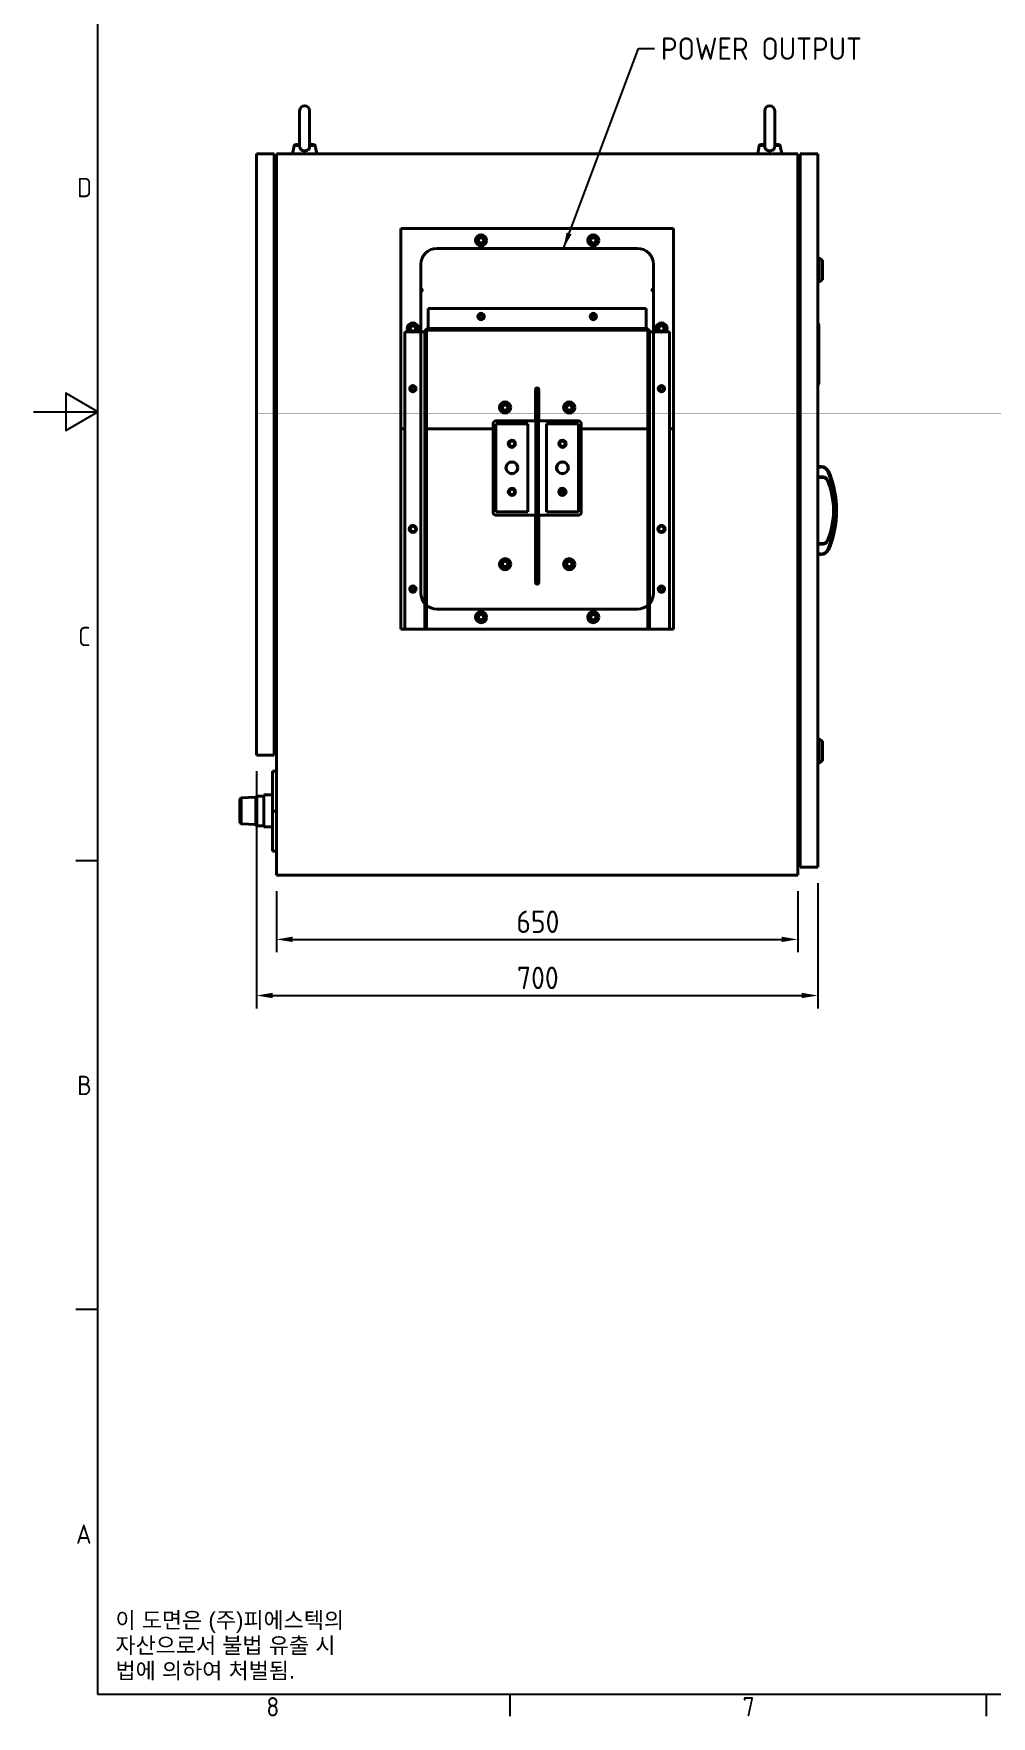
# Model space of a CAD drawing. Header units: inches. Extents: x 6934 to 18973, y 4254 to 7629.
# Drawn here: x 6934 to 8129, y 4321 to 6421 of the extents above; entities that cross this region are included whole.
import ezdxf

# ---------------------------------------------------------------- set-up
doc = ezdxf.new("R2010")
doc.units = ezdxf.units.IN
doc.header["$MEASUREMENT"] = 0
for name, color, linetype, lineweight, true_color in [('POWER SUPPLY CASE OUTLINE$0$가시적인 것(ISO)', 3, 'Continuous', 40, 0x00ff00), ('POWER SUPPLY CASE OUTLINE$0$가시적인 좁은 것(ISO)', 3, 'Continuous', 35, 0x00ff00), ('POWER SUPPLY CASE OUTLINE$0$기호(ISO)', 5, 'Continuous', 25, 0x0000ff), ('POWER SUPPLY CASE OUTLINE$0$치수(ISO)', 2, 'Continuous', 25, 0xffff00)]:
    doc.layers.add(name, color=color, linetype=linetype, lineweight=lineweight, true_color=true_color)
doc.layers.add('POWER SUPPLY CASE OUTLINE$0$경계(ISO)', color=7, linetype='Continuous', lineweight=25)
doc.styles.add('POWER SUPPLY CASE OUTLINE$0$문자 텍스트_PSTEK_POSCO', font='isocp.shx')
doc.styles.add('POWER SUPPLY CASE OUTLINE$0$치수 텍스트_PSTEK_POSCO', font='isocp.shx')
doc.dimstyles.new('POWER SUPPLY CASE OUTLINE$0$치수_PSTEK_POSCO', dxfattribs={"dimscale": 8, "dimtxt": 3.5, "dimasz": 2.5, "dimexe": 2, "dimexo": 2.5, "dimgap": 1, "dimtad": 1, "dimrnd": 1e-08, "dimdsep": 46, "dimtxsty": 'POWER SUPPLY CASE OUTLINE$0$치수 텍스트_PSTEK_POSCO', "dimcen": 0.09, "dimdle": 10, "dimclrd": 7, "dimclre": 7, "dimclrt": 2, "dimadec": 1, "dimazin": 2, "dimtfac": 1, "dimtmove": 0, "dimatfit": 3, "dimfxl": 0, "dimtolj": 1, "dimlwd": -1, "dimlwe": -1, "dimarcsym": 0})
doc.dimstyles.new('POWER SUPPLY CASE OUTLINE$0$치수_PSTEK_POSCO$7', dxfattribs={"dimscale": 8, "dimtxt": 3.5, "dimasz": 2.5, "dimexe": 2, "dimexo": 2.5, "dimgap": 1, "dimtad": 1, "dimrnd": 1e-08, "dimdsep": 46, "dimtxsty": 'POWER SUPPLY CASE OUTLINE$0$치수 텍스트_PSTEK_POSCO', "dimcen": 0.09, "dimdle": 10, "dimclrd": 7, "dimclre": 7, "dimclrt": 2, "dimadec": 1, "dimazin": 2, "dimtfac": 1, "dimtmove": 0, "dimatfit": 3, "dimfxl": 0, "dimtolj": 1, "dimlwd": -1, "dimlwe": -1, "dimarcsym": 0})

# ---------------------------------------------------------------- blocks, each defined once
blk = doc.blocks.new('POWER SUPPLY CASE OUTLINE$0$경계 Default Border')
at = {"layer": 'POWER SUPPLY CASE OUTLINE$0$경계(ISO)'}
for p, q in [((10, 140), (6.6, 140)), ((10, 70), (6.6, 70)), ((74.25, 10), (74.25, 6.6)), ((148.5, 10), (148.5, 6.6))]:
    blk.add_line(p, q, dxfattribs=at)
at = {"layer": 'POWER SUPPLY CASE OUTLINE$0$경계(ISO)', "flags": 128}
for points in [[(10, 10), (10, 410), (584, 410), (584, 10), (10, 10)], [(0, 210), (10, 210), (5, 212.89), (5, 207.11), (10, 210)]]:
    blk.add_lwpolyline(points, dxfattribs=at)
at = {"layer": 'POWER SUPPLY CASE OUTLINE$0$경계(ISO)', "color": 2, "true_color": 0xffff00, "char_height": 3, "attachment_point": 7, "style": 'POWER SUPPLY CASE OUTLINE$0$문자 텍스트_PSTEK_POSCO'}
for s, insert in [('D', (6.77, 243.47)), ('C', (6.93, 173.47)), ('B', (6.77, 103.47)), ('A', (6.6, 33.49)), ('8', (36.27, 6.57)), ('7', (110.52, 6.59))]:
    blk.add_mtext(s, dxfattribs=dict(at, insert=insert))
blk = doc.blocks.new('*D83')
at = {"layer": 'POWER SUPPLY CASE OUTLINE$0$치수(ISO)', "color": 7, "transparency": 16777216}
for p, q in [((7237.3, 5350.7), (7237.3, 5274.7)), ((7887.3, 5350.7), (7887.3, 5274.7)), ((7257.3, 5290.7), (7867.3, 5290.7))]:
    blk.add_line(p, q, dxfattribs=at)
for points in [[(7257.3, 5294.1), (7257.3, 5287.4), (7237.3, 5290.7)], [(7867.3, 5294.1), (7867.3, 5287.4), (7887.3, 5290.7)]]:
    blk.add_solid(points, dxfattribs=at)
at = {"layer": 'POWER SUPPLY CASE OUTLINE$0$치수(ISO)', "color": 2, "transparency": 16777216, "insert": (7536.3, 5312.7), "char_height": 28, "attachment_point": 4, "style": 'POWER SUPPLY CASE OUTLINE$0$치수 텍스트_PSTEK_POSCO'}
blk.add_mtext('\\A1;650', dxfattribs=at)
blk = doc.blocks.new('*D96')
at = {"layer": 'POWER SUPPLY CASE OUTLINE$0$치수(ISO)', "color": 7, "transparency": 16777216}
for p, q in [((7212.3, 5500.7), (7212.3, 5204.7)), ((7912.3, 5360.7), (7912.3, 5204.7)), ((7232.3, 5220.7), (7892.3, 5220.7))]:
    blk.add_line(p, q, dxfattribs=at)
for points in [[(7232.3, 5224.1), (7232.3, 5217.4), (7212.3, 5220.7)], [(7892.3, 5224.1), (7892.3, 5217.4), (7912.3, 5220.7)]]:
    blk.add_solid(points, dxfattribs=at)
at = {"layer": 'POWER SUPPLY CASE OUTLINE$0$치수(ISO)', "color": 2, "transparency": 16777216, "insert": (7537.1, 5242.7), "char_height": 28, "attachment_point": 4, "style": 'POWER SUPPLY CASE OUTLINE$0$치수 텍스트_PSTEK_POSCO'}
blk.add_mtext('\\A1;700', dxfattribs=at)

msp = doc.modelspace()

# ---------------------------------------------------------------- linework, layer by layer
at = {"layer": 'POWER SUPPLY CASE OUTLINE$0$가시적인 것(ISO)'}
for p, q in [((7266.089, 6324.494), (7266.089, 6280.128)), ((7278.589, 6280.128), (7278.589, 6324.494)), ((7846.089, 6324.494), (7846.089, 6280.128)), ((7858.589, 6280.128), (7858.589, 6324.494)), ((7259.093, 6280.693), (7257.339, 6270.744)), ((7285.585, 6280.693), (7287.339, 6270.744)), ((7839.093, 6280.693), (7837.339, 6270.744)), ((7865.585, 6280.693), (7867.339, 6270.744)), ((7212.339, 5520.744), (7212.339, 6270.744)), ((7234.339, 6270.744), (7212.339, 6270.744)), ((7234.339, 6270.744), (7234.339, 5520.744)), ((7237.339, 6270.744), (7887.339, 6270.744)), ((7237.339, 5370.744), (7237.339, 6270.744)), ((7887.339, 5370.744), (7887.339, 6270.744)), ((7890.339, 5380.744), (7890.339, 6270.744)), ((7890.339, 6270.744), (7912.339, 6270.744)), ((7912.339, 6270.744), (7912.339, 5380.744)), ((7237.339, 6244.744), (7234.339, 6244.744)), ((7237.339, 6236.744), (7234.339, 6236.744)), ((7237.339, 6223.044), (7234.339, 6223.044)), ((7887.339, 6223.044), (7890.339, 6223.044)), ((7732.339, 6177.744), (7392.339, 6177.744)), ((7392.339, 6177.744), (7392.339, 5677.744)), ((7732.339, 5677.744), (7732.339, 6177.744)), ((7212.339, 6171.087), (7212.239, 6171.087)), ((7212.239, 6153.501), (7212.239, 6171.087)), ((7437.339, 6152.744), (7687.339, 6152.744)), ((7417.339, 5722.744), (7417.339, 6132.744)), ((7707.339, 6132.744), (7707.339, 5722.744)), ((7912.339, 6140.744), (7913.839, 6140.744)), ((7913.839, 6110.744), (7913.839, 6140.744)), ((7918.239, 6137.994), (7913.839, 6140.744)), ((7918.239, 6137.994), (7918.239, 6113.494)), ((7212.339, 6126.84), (7212.239, 6126.84)), ((7212.339, 6121.451), (7212.239, 6121.451)), ((7212.239, 6120.941), (7212.239, 6121.451)), ((7212.339, 6120.941), (7212.239, 6120.941)), ((7912.339, 6110.744), (7913.839, 6110.744)), ((7918.239, 6113.494), (7913.839, 6110.744)), ((7212.339, 6076.581), (7212.239, 6076.581)), ((7212.339, 6073.858), (7212.239, 6073.858)), ((7212.339, 6067.108), (7212.239, 6067.108)), ((7212.239, 6039.993), (7212.239, 6067.108)), ((7698.339, 6077.744), (7426.339, 6077.744)), ((7426.339, 6077.744), (7426.339, 6052.744)), ((7698.339, 6077.744), (7698.339, 6052.744)), ((7397.339, 6048.744), (7422.339, 6048.744)), ((7397.339, 6048.744), (7397.339, 5677.744)), ((7422.339, 6048.744), (7422.339, 5677.744)), ((7424.339, 5677.744), (7424.339, 6048.744)), ((7698.339, 6052.744), (7426.339, 6052.744)), ((7426.339, 6050.744), (7698.339, 6050.744)), ((7700.339, 5677.744), (7700.339, 6048.744)), ((7727.339, 6048.744), (7702.339, 6048.744)), ((7702.339, 5677.744), (7702.339, 6048.744)), ((7727.339, 5677.744), (7727.339, 6048.744)), ((7912.939, 6058.244), (7912.339, 6058.244)), ((7913.439, 6057.744), (7913.439, 5983.744)), ((7212.339, 6039.993), (7212.239, 6039.993)), ((7212.339, 6028.477), (7212.239, 6028.477)), ((7212.239, 5977.651), (7212.239, 6028.477)), ((7212.339, 6019.174), (7212.239, 6019.174)), ((7212.339, 5986.954), (7212.239, 5986.954)), ((7912.939, 5983.244), (7912.339, 5983.244)), ((7212.339, 5977.651), (7212.239, 5977.651)), ((7560.339, 5937.744), (7560.339, 5976.744)), ((7560.839, 5966.044), (7560.339, 5966.044)), ((7560.819, 5978.044), (7561.339, 5978.044)), ((7560.839, 5740.044), (7560.839, 5966.044)), ((7561.339, 5963.044), (7560.839, 5963.044)), ((7561.339, 5734.012), (7561.339, 5978.476)), ((7563.339, 5977.044), (7561.339, 5977.044)), ((7563.339, 5978.476), (7563.339, 5734.012)), ((7563.339, 5978.044), (7563.859, 5978.044)), ((7563.839, 5963.044), (7563.339, 5963.044)), ((7564.339, 5966.044), (7563.839, 5966.044)), ((7563.839, 5966.044), (7563.839, 5740.044)), ((7564.339, 5976.744), (7564.339, 5937.744)), ((7212.339, 5959.952), (7212.239, 5959.952)), ((7212.339, 5945.487), (7212.239, 5945.487)), ((7212.239, 5925.803), (7212.239, 5945.487)), ((7212.339, 5938.226), (7212.239, 5938.226)), ((7212.339, 5925.803), (7212.239, 5925.803)), ((7392.339, 5927.744), (7397.339, 5927.744)), ((7424.339, 5927.744), (7507.339, 5927.744)), ((7507.339, 5823.744), (7507.339, 5933.744)), ((7550.839, 5934.044), (7510.839, 5934.044)), ((7510.839, 5934.044), (7510.839, 5824.044)), ((7511.339, 5937.744), (7560.339, 5937.744)), ((7550.839, 5824.044), (7550.839, 5934.044)), ((7563.339, 5927.044), (7563.839, 5927.044)), ((7564.339, 5937.744), (7613.339, 5937.744)), ((7613.839, 5934.044), (7573.839, 5934.044)), ((7573.839, 5934.044), (7573.839, 5824.044)), ((7613.839, 5824.044), (7613.839, 5934.044)), ((7617.339, 5933.744), (7617.339, 5823.744)), ((7700.339, 5927.744), (7617.339, 5927.744)), ((7727.339, 5927.744), (7732.339, 5927.744)), ((7212.339, 5912.189), (7212.239, 5912.189)), ((7212.239, 5911.508), (7212.239, 5912.189)), ((7212.339, 5911.508), (7212.239, 5911.508)), ((7212.339, 5909.296), (7212.239, 5909.296)), ((7212.239, 5870.892), (7212.239, 5909.296)), ((7507.339, 5894.044), (7510.839, 5894.044)), ((7560.839, 5881.044), (7561.339, 5881.044)), ((7613.839, 5894.044), (7617.339, 5894.044)), ((7916.402, 5880.744), (7912.339, 5880.744)), ((7212.339, 5870.892), (7212.239, 5870.892)), ((7212.339, 5870.495), (7212.239, 5870.495)), ((7510.839, 5864.044), (7507.339, 5864.044)), ((7617.339, 5864.044), (7613.839, 5864.044)), ((7912.339, 5866.744), (7918.832, 5866.744)), ((7597.125, 5848.544), (7590.553, 5848.544)), ((7591.649, 5851.544), (7596.029, 5851.544)), ((7510.839, 5824.044), (7550.839, 5824.044)), ((7560.339, 5819.744), (7511.339, 5819.744)), ((7560.339, 5735.744), (7560.339, 5819.744)), ((7561.339, 5833.044), (7560.839, 5833.044)), ((7564.339, 5819.744), (7564.339, 5735.744)), ((7613.339, 5819.744), (7564.339, 5819.744)), ((7573.839, 5824.044), (7613.839, 5824.044)), ((7563.839, 5787.044), (7563.339, 5787.044)), ((7918.832, 5784.744), (7912.339, 5784.744)), ((7912.339, 5770.744), (7916.402, 5770.744)), ((7560.339, 5746.044), (7560.839, 5746.044)), ((7564.339, 5736.044), (7560.339, 5736.044)), ((7560.839, 5751.044), (7561.339, 5751.044)), ((7563.339, 5751.044), (7563.839, 5751.044)), ((7563.839, 5746.044), (7564.339, 5746.044)), ((7687.339, 5702.744), (7437.339, 5702.744)), ((7392.339, 5677.744), (7732.339, 5677.744)), ((7237.339, 5568.444), (7234.339, 5568.444)), ((7237.339, 5554.744), (7234.339, 5554.744)), ((7237.339, 5546.744), (7234.339, 5546.744)), ((7234.339, 5520.744), (7212.339, 5520.744)), ((7912.339, 5540.744), (7913.839, 5540.744)), ((7913.839, 5510.744), (7913.839, 5540.744)), ((7918.239, 5537.994), (7913.839, 5540.744)), ((7918.239, 5537.994), (7918.239, 5513.494)), ((7232.339, 5500.744), (7237.339, 5500.744)), ((7232.339, 5400.744), (7232.339, 5500.744)), ((7912.339, 5510.744), (7913.839, 5510.744)), ((7918.239, 5513.494), (7913.839, 5510.744)), ((7191.589, 5465.844), (7193.139, 5467.394)), ((7191.589, 5436.244), (7191.589, 5465.844)), ((7193.139, 5467.394), (7211.589, 5467.944)), ((7193.139, 5434.694), (7193.139, 5467.394)), ((7211.589, 5468.544), (7212.589, 5469.544)), ((7211.589, 5433.544), (7211.589, 5468.544)), ((7212.589, 5469.544), (7212.589, 5432.544)), ((7221.589, 5469.544), (7212.589, 5469.544)), ((7221.589, 5471.044), (7232.339, 5471.044)), ((7221.589, 5471.044), (7221.589, 5431.044)), ((7237.339, 5450.744), (7232.339, 5450.744)), ((7191.589, 5436.244), (7193.139, 5434.694)), ((7193.139, 5434.694), (7211.589, 5434.144)), ((7211.589, 5433.544), (7212.589, 5432.544)), ((7221.589, 5432.544), (7212.589, 5432.544)), ((7221.589, 5431.044), (7232.339, 5431.044)), ((7887.339, 5428.444), (7890.339, 5428.444)), ((7237.339, 5400.744), (7232.339, 5400.744)), ((7890.339, 5380.744), (7912.339, 5380.744)), ((7237.339, 5370.744), (7887.339, 5370.744))]:
    msp.add_line(p, q, dxfattribs=at)
for centre, radius in [((7492.339, 6162.744), 7), ((7492.339, 6162.744), 4.5), ((7492.339, 6162.744), 3.324), ((7632.339, 6162.744), 7), ((7632.339, 6162.744), 4.5), ((7632.339, 6162.744), 3.324), ((7492.339, 6067.744), 4), ((7492.339, 6067.744), 2.458), ((7632.339, 6067.744), 4), ((7632.339, 6067.744), 2.458), ((7407.339, 6052.744), 4.5), ((7407.339, 6052.744), 3.324), ((7717.339, 6052.744), 4.5), ((7717.339, 6052.744), 3.324), ((7407.339, 5977.744), 4), ((7407.339, 5977.744), 2.458), ((7717.339, 5977.744), 4), ((7717.339, 5977.744), 2.458), ((7522.339, 5954.244), 7), ((7522.339, 5954.244), 4.5), ((7522.339, 5954.044), 3.323), ((7602.339, 5954.244), 7), ((7602.339, 5954.244), 4.5), ((7602.339, 5954.044), 3.324), ((7530.839, 5909.044), 4.5), ((7530.839, 5909.044), 3.323), ((7593.839, 5909.044), 4.5), ((7593.839, 5909.044), 3.324), ((7530.839, 5879.044), 7.403), ((7530.839, 5879.044), 7.125), ((7593.839, 5879.044), 7.403), ((7593.839, 5879.044), 7.125), ((7530.839, 5849.044), 4.5), ((7530.839, 5849.044), 3.323), ((7593.839, 5849.044), 4.5), ((7593.839, 5849.044), 3.324), ((7407.339, 5802.744), 4.5), ((7407.339, 5802.744), 3.324), ((7717.339, 5802.744), 4.5), ((7717.339, 5802.744), 3.324), ((7522.339, 5758.744), 7), ((7522.339, 5758.744), 4.5), ((7522.339, 5759.044), 3.323), ((7602.339, 5758.744), 7), ((7602.339, 5758.744), 4.5), ((7602.339, 5759.044), 3.324), ((7407.339, 5727.744), 4), ((7717.339, 5727.744), 4), ((7407.339, 5727.744), 2.458), ((7717.339, 5727.744), 2.458), ((7492.339, 5692.744), 7), ((7492.339, 5692.744), 4.5), ((7492.339, 5692.744), 3.324), ((7632.339, 5692.744), 7), ((7632.339, 5692.744), 4.5), ((7632.339, 5692.744), 3.324)]:
    msp.add_circle(centre, radius, dxfattribs=at)
for centre, radius, start, end in [((7272.339, 6324.494), 6.25, 0, 180), ((7852.339, 6324.494), 6.25, 0, 180), ((7260.669, 6280.415), 1.6, 102.026552, 170), ((7272.339, 6225.636), 57.608, 96.228381, 102.026552), ((7272.339, 6225.636), 57.608, 77.973448, 83.771619), ((7284.009, 6280.415), 1.6, 10, 77.973448), ((7840.669, 6280.415), 1.6, 102.026552, 170), ((7852.339, 6225.636), 57.608, 96.228381, 102.026552), ((7852.339, 6225.636), 57.608, 77.973448, 83.771619), ((7864.009, 6280.415), 1.6, 10, 77.973448), ((7437.339, 6132.744), 20, 90, 180), ((7687.339, 6132.744), 20, 0, 90), ((7417.339, 6100.744), 1.621, 270, 90), ((7707.339, 6100.744), 1.621, 90, 270), ((7407.339, 6052.744), 7, 325.150095, 214.849905), ((7426.339, 6048.744), 4, 90, 180), ((7426.339, 6048.744), 2, 90, 180), ((7698.339, 6048.744), 4, 0, 90), ((7698.339, 6048.744), 2, 0, 90), ((7717.339, 6052.744), 7, 325.150095, 214.849905), ((7912.939, 6057.744), 0.5, 0, 90), ((7912.939, 5983.744), 0.5, 270, 0), ((7562.339, 5976.744), 2, 0, 180), ((7522.339, 5954.044), 4.5, 1.273344, 178.726656), ((7546.839, 5946.044), 15, 14.835112, 21.03947), ((7602.339, 5954.044), 4.5, 1.273344, 178.726656), ((7511.339, 5933.744), 4, 90, 180), ((7613.339, 5933.744), 4, 0, 90), ((7916.402, 5870.744), 10, 23.688061, 90), ((7918.832, 5860.744), 6, 22.642808, 90), ((7834.926, 5825.744), 96.913, 337.357192, 22.642808), ((7813.831, 5825.744), 122.008, 336.311939, 23.688061), ((7511.339, 5823.744), 4, 180, 270), ((7613.339, 5823.744), 4, 270, 0), ((7916.402, 5780.744), 10, 270, 336.311939), ((7918.832, 5790.744), 6, 270, 337.357192), ((7522.339, 5759.044), 4.5, 181.910213, 358.089787), ((7546.839, 5768.044), 15, 338.96053, 345.164888), ((7602.339, 5759.044), 4.5, 181.910213, 358.089787), ((7556.839, 5740.044), 4, 331.044976, 0), ((7562.339, 5735.744), 2, 180, 0), ((7567.839, 5740.044), 4, 180, 208.955024), ((7437.339, 5722.744), 20, 180, 270), ((7687.339, 5722.744), 20, 270, 0)]:
    msp.add_arc(centre, radius, start, end, dxfattribs=at)
for points in [[(7278.589, 6280.128), (7278.589, 6279.541), (7278.512, 6278.969), (7278.144, 6277.73), (7277.81, 6277.106), (7276.893, 6276.003), (7276.311, 6275.542), (7274.955, 6274.827), (7274.187, 6274.587), (7272.586, 6274.362), (7271.769, 6274.38), (7270.187, 6274.671), (7269.438, 6274.943), (7268.106, 6275.731), (7267.535, 6276.24), (7266.673, 6277.439), (7266.381, 6278.104), (7266.132, 6279.254), (7266.089, 6279.687), (7266.089, 6280.128)], [(7858.589, 6280.128), (7858.589, 6279.541), (7858.512, 6278.969), (7858.144, 6277.73), (7857.81, 6277.106), (7856.893, 6276.003), (7856.311, 6275.542), (7854.955, 6274.827), (7854.187, 6274.587), (7852.586, 6274.362), (7851.769, 6274.38), (7850.187, 6274.671), (7849.438, 6274.943), (7848.106, 6275.731), (7847.535, 6276.24), (7846.673, 6277.439), (7846.381, 6278.104), (7846.132, 6279.254), (7846.089, 6279.687), (7846.089, 6280.128)]]:
    msp.add_open_spline(points, degree=3, knots=[0.05772148, 0.05772148, 0.05772148, 0.05772148, 0.23899851, 0.23899851, 0.46692882, 0.46692882, 0.70340854, 0.70340854, 0.94828753, 0.94828753, 1.19193978, 1.19193978, 1.43584134, 1.43584134, 1.68063298, 1.68063298, 1.91383984, 1.91383984, 2.04970582, 2.04970582, 2.04970582, 2.04970582], dxfattribs=at)
for points in [[(7212.239, 6135.179), (7212.239, 6138.526), (7212.239, 6147.262), (7212.239, 6153.501)], [(7212.239, 6126.84), (7212.239, 6128.61), (7212.239, 6131.265), (7212.239, 6135.179)], [(7212.239, 6097.399), (7212.239, 6107.667), (7212.239, 6115.631), (7212.239, 6120.941)], [(7212.239, 6076.581), (7212.239, 6081.062), (7212.239, 6091.5), (7212.239, 6097.399)], [(7212.239, 6073.858), (7212.239, 6074.947), (7212.239, 6076.581)], [(7212.239, 5945.487), (7212.239, 5945.941), (7212.239, 5952.748), (7212.239, 5959.952)], [(7212.239, 5909.296), (7212.239, 5910.679), (7212.239, 5911.508)], [(7212.239, 5870.495), (7212.239, 5870.654), (7212.239, 5870.892)]]:
    msp.add_open_spline(points, degree=2, dxfattribs=at)
at = {"layer": 'POWER SUPPLY CASE OUTLINE$0$가시적인 좁은 것(ISO)'}
for p, q in [((7266.089, 6280.693), (7259.093, 6280.693)), ((7260.335, 6281.98), (7266.089, 6281.98)), ((7278.589, 6281.98), (7284.342, 6281.98)), ((7285.585, 6280.693), (7278.589, 6280.693)), ((7846.089, 6280.693), (7839.093, 6280.693)), ((7840.335, 6281.98), (7846.089, 6281.98)), ((7858.589, 6281.98), (7864.342, 6281.98)), ((7865.585, 6280.693), (7858.589, 6280.693)), ((7237.339, 6244), (7234.339, 6244)), ((7234.339, 6237.488), (7237.339, 6237.488)), ((7212.339, 6153.501), (7212.239, 6153.501)), ((7212.339, 6135.179), (7212.239, 6135.179)), ((7212.339, 6097.399), (7212.239, 6097.399)), ((7912.939, 6058.244), (7912.939, 5983.244)), ((7912.339, 5879.744), (7916.402, 5879.744)), ((7916.402, 5879.744), (7916.402, 5880.744)), ((7918.832, 5867.744), (7912.339, 5867.744)), ((7918.832, 5867.744), (7918.832, 5866.744)), ((7925.292, 5863.439), (7924.369, 5863.054)), ((7924.644, 5874.36), (7925.559, 5874.762)), ((7912.339, 5783.744), (7918.832, 5783.744)), ((7918.832, 5783.744), (7918.832, 5784.744)), ((7925.292, 5788.049), (7924.369, 5788.434)), ((7924.644, 5777.128), (7925.559, 5776.727)), ((7916.402, 5771.744), (7912.339, 5771.744)), ((7916.402, 5771.744), (7916.402, 5770.744)), ((7237.339, 5554), (7234.339, 5554)), ((7234.339, 5547.488), (7237.339, 5547.488))]:
    msp.add_line(p, q, dxfattribs=at)
for centre, radius, start, end in [((7492.339, 6162.744), 4, 260, 170), ((7632.339, 6162.744), 4, 260, 170), ((7417.339, 6100.744), 2, 280, 90), ((7707.339, 6100.744), 2, 90, 190), ((7407.339, 6052.744), 4, 260, 170), ((7717.339, 6052.744), 4, 260, 170), ((7916.402, 5870.744), 9, 23.688061, 90), ((7918.832, 5860.744), 7, 22.642808, 90), ((7813.831, 5825.744), 121.008, 336.311939, 23.688061), ((7834.926, 5825.744), 97.913, 337.357192, 22.642808), ((7407.339, 5802.744), 4, 260, 170), ((7717.339, 5802.744), 4, 260, 170), ((7916.402, 5780.744), 9, 270, 336.311939), ((7918.832, 5790.744), 7, 270, 337.357192), ((7492.339, 5692.744), 4, 260, 170), ((7632.339, 5692.744), 4, 260, 170)]:
    msp.add_arc(centre, radius, start, end, dxfattribs=at)

# ---------------------------------------------------------------- block references
at = {"xscale": 8, "yscale": 8, "zscale": 8}
msp.add_blockref('POWER SUPPLY CASE OUTLINE$0$경계 Default Border', (6934.363, 4268.862), dxfattribs=at)

# ---------------------------------------------------------------- texts
at = {"layer": 'POWER SUPPLY CASE OUTLINE$0$기호(ISO)', "color": 2, "insert": (7716.762, 6401.883), "char_height": 28, "width": 292.54826, "attachment_point": 4, "style": 'POWER SUPPLY CASE OUTLINE$0$치수 텍스트_PSTEK_POSCO'}
msp.add_mtext('{\\fISOCP|b0|i0;\\H28.0000;POWER OUTPUT}', dxfattribs=at)
at = {"layer": 'POWER SUPPLY CASE OUTLINE$0$기호(ISO)', "color": 2, "insert": (7036.404, 4408.979), "char_height": 20, "width": 314.44883, "attachment_point": 4, "line_spacing_factor": 0.944221, "style": 'POWER SUPPLY CASE OUTLINE$0$문자 텍스트_PSTEK_POSCO'}
msp.add_mtext('{\\fArial|b0|i0;\\H20.0000;이 도면은 (주)피에스텍의\\P자산으로서 불법 유출 시 \\P법에 의하여 처벌됨.}', dxfattribs=at)

# ---------------------------------------------------------------- dimensions: what is measured, and where the dimension line sits
at = {"layer": 'POWER SUPPLY CASE OUTLINE$0$치수(ISO)', "color": 7}
for base, p1, p2, picture, middle in [((7912.339, 5220.744), (7212.339, 5520.744), (7912.339, 5380.744), '*D96', (7562.339, 5220.744)), ((7887.339, 5290.744), (7237.339, 5370.744), (7887.339, 5370.744), '*D83', (7562.339, 5290.744))]:
    dim = msp.add_linear_dim(base=base, p1=p1, p2=p2, angle=180, dimstyle='POWER SUPPLY CASE OUTLINE$0$치수_PSTEK_POSCO', override={"dimdec": 2, "dimtp": 0, "dimtm": 0, "dimtdec": 2, "dimtofl": 0, "dimatfit": 1}, dxfattribs=at)
    dim.commit()
    dim.dimension.update_dxf_attribs({"geometry": picture, "text_midpoint": middle, "dimtype": 160})

# ---------------------------------------------------------------- leaders
at = {"layer": 'POWER SUPPLY CASE OUTLINE$0$기호(ISO)', "color": 7, "annotation_type": 0, "has_hookline": 1, "hookline_direction": 0, "text_width": 283.503}
msp.add_leader([(7595.111, 6152.744), (7688.762, 6401.883), (7708.762, 6401.883)], dimstyle='POWER SUPPLY CASE OUTLINE$0$치수_PSTEK_POSCO$7', override={"dimtad": 0}, dxfattribs=at)

doc.saveas('drawing.dxf')
